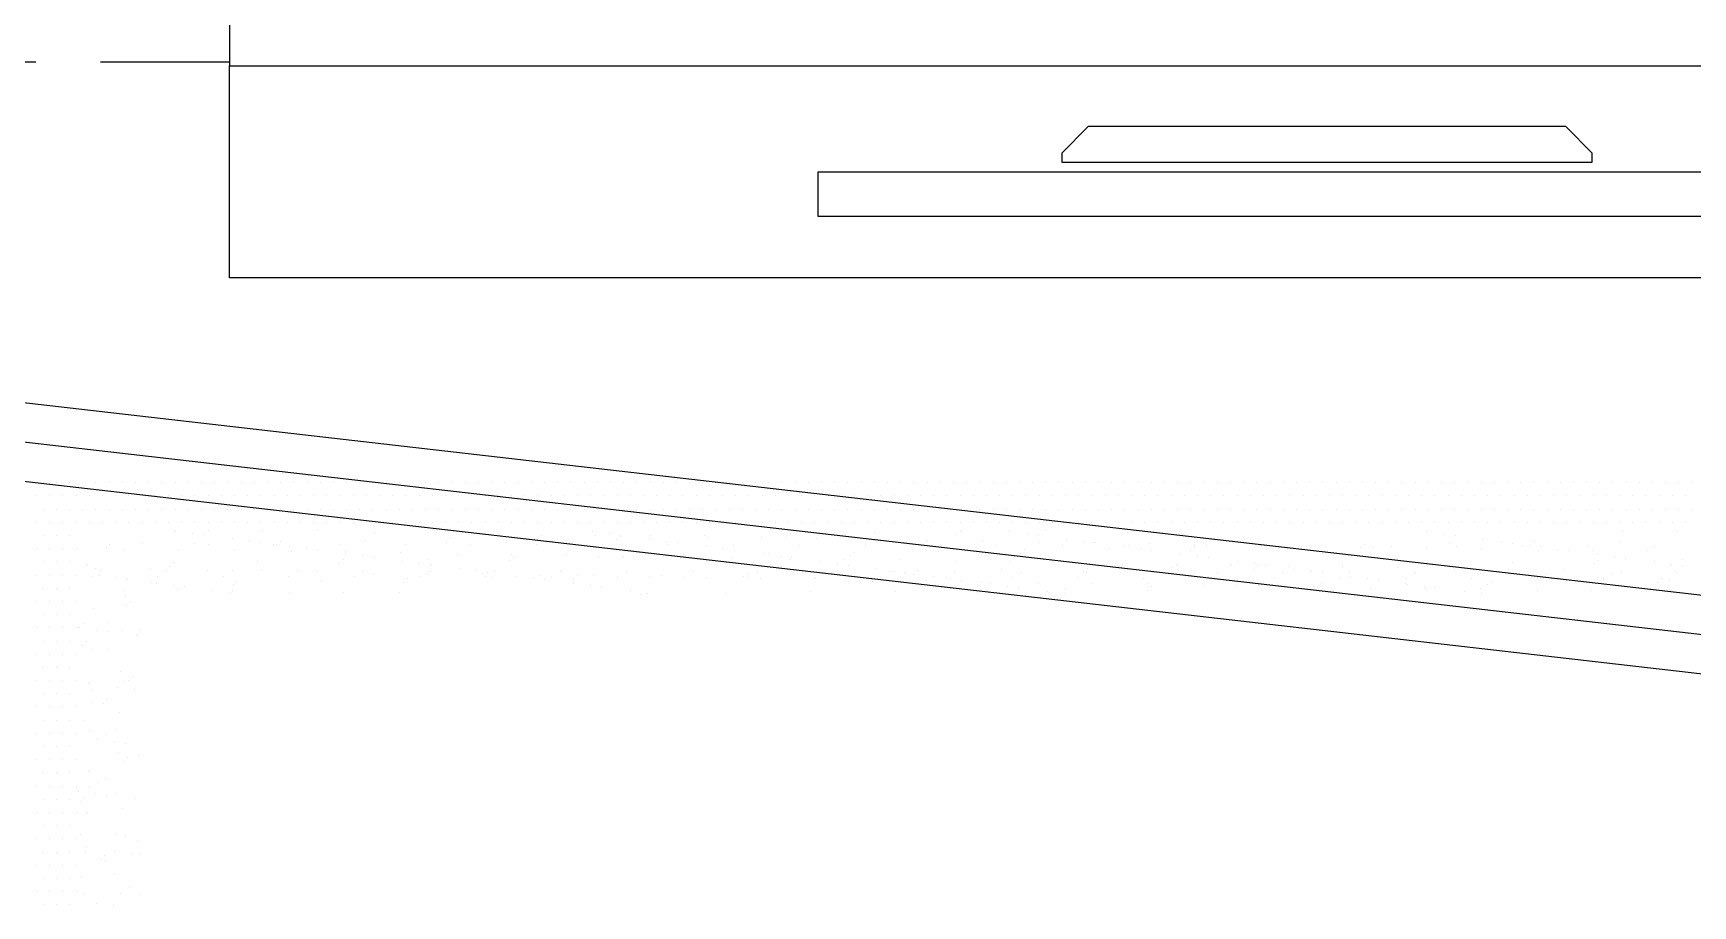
# Model space of a CAD drawing. Header units: millimetres. Extents: x 3923 to 4120, y 744 to 867.
# Drawn here: x 3975.811 to 3979.021, y 831.546 to 833.234 of the extents above; entities that cross this region are included whole.
import ezdxf

# ---------------------------------------------------------------- set-up
doc = ezdxf.new("R2010")
doc.units = ezdxf.units.MM
doc.linetypes.add('DASHDOT2', pattern=[0.5, 0.25, -0.125, 0, -0.125])
for name, color, linetype in [('-HIDRO', 8, 'Continuous'), ('TigreCad', 3, 'Continuous'), ('TUBULAÇÃO_ESGOTO', 5, 'Continuous')]:
    doc.layers.add(name, color=color, linetype=linetype)

# ---------------------------------------------------------------- blocks, each defined once
blk = doc.blocks.new('A$C7AFB675E')
at = {"color": 8}
for p, q in [((3.5162, 2.4029), (3.5162, 2.4029)), ((3.5477, 2.4029), (3.5477, 2.4029)), ((3.5162, 2.3872), (3.5162, 2.3872)), ((3.5319, 2.395), (3.5319, 2.395)), ((3.5319, 2.3793), (3.5319, 2.3793)), ((3.5477, 2.3872), (3.5477, 2.3872)), ((3.5634, 2.395), (3.5634, 2.395)), ((3.5634, 2.3793), (3.5634, 2.3793)), ((3.5738, 2.3841), (3.5738, 2.3841)), ((3.6079, 2.3915), (3.6079, 2.3915)), ((3.6134, 2.3782), (3.6134, 2.3782)), ((3.6151, 2.3913), (3.6151, 2.3913)), ((3.6223, 2.3825), (3.6223, 2.3825)), ((3.6244, 2.386), (3.6244, 2.386)), ((3.5162, 2.3714), (3.5162, 2.3714)), ((3.5319, 2.3635), (3.5319, 2.3635)), ((3.5477, 2.3714), (3.5477, 2.3714)), ((3.5634, 2.3635), (3.5634, 2.3635)), ((3.6309, 2.3664), (3.6309, 2.3664)), ((3.6312, 2.3754), (3.6312, 2.3754)), ((3.6351, 2.3618), (3.6351, 2.3618)), ((3.5162, 2.3557), (3.5162, 2.3557)), ((3.5162, 2.3399), (3.5162, 2.3399)), ((3.5319, 2.3478), (3.5319, 2.3478)), ((3.5477, 2.3557), (3.5477, 2.3557)), ((3.5477, 2.3399), (3.5477, 2.3399)), ((3.5634, 2.3478), (3.5634, 2.3478)), ((3.5925, 2.3575), (3.5925, 2.3575)), ((3.5974, 2.35), (3.5974, 2.35)), ((3.6107, 2.3577), (3.6107, 2.3577)), ((3.6459, 2.3484), (3.6459, 2.3484)), ((3.5162, 2.3242), (3.5162, 2.3242)), ((3.5319, 2.332), (3.5319, 2.332)), ((3.5477, 2.3242), (3.5477, 2.3242)), ((3.5634, 2.332), (3.5634, 2.332)), ((3.5741, 2.3196), (3.5741, 2.3196)), ((3.6062, 2.3235), (3.6062, 2.3235)), ((3.5162, 2.3084), (3.5162, 2.3084)), ((3.5319, 2.3163), (3.5319, 2.3163)), ((3.5319, 2.3005), (3.5319, 2.3005)), ((3.5477, 2.3084), (3.5477, 2.3084)), ((3.5634, 2.3163), (3.5634, 2.3163)), ((3.5634, 2.3005), (3.5634, 2.3005)), ((3.5858, 2.3158), (3.5858, 2.3158)), ((3.6044, 2.3104), (3.6044, 2.3104)), ((3.6226, 2.318), (3.6226, 2.318)), ((3.6243, 2.3076), (3.6243, 2.3076)), ((3.5162, 2.2927), (3.5162, 2.2927)), ((3.5319, 2.2848), (3.5319, 2.2848)), ((3.5477, 2.2927), (3.5477, 2.2927)), ((3.5634, 2.2848), (3.5634, 2.2848)), ((3.5923, 2.279), (3.5923, 2.279)), ((3.5965, 2.2841), (3.5965, 2.2841)), ((3.6017, 2.2899), (3.6017, 2.2899)), ((3.6087, 2.2907), (3.6087, 2.2907)), ((3.613, 2.286), (3.613, 2.286)), ((3.631, 2.2969), (3.631, 2.2969)), ((3.6451, 2.2825), (3.6451, 2.2825)), ((3.5162, 2.2769), (3.5162, 2.2769)), ((3.5162, 2.2612), (3.5162, 2.2612)), ((3.5319, 2.269), (3.5319, 2.269)), ((3.5477, 2.2769), (3.5477, 2.2769)), ((3.5477, 2.2612), (3.5477, 2.2612)), ((3.5634, 2.269), (3.5634, 2.269)), ((3.6331, 2.2641), (3.6331, 2.2641)), ((3.5162, 2.2454), (3.5162, 2.2454)), ((3.5319, 2.2533), (3.5319, 2.2533)), ((3.5477, 2.2454), (3.5477, 2.2454)), ((3.5634, 2.2533), (3.5634, 2.2533)), ((3.5955, 2.2426), (3.5955, 2.2426)), ((3.5972, 2.2557), (3.5972, 2.2557)), ((3.6202, 2.25), (3.6202, 2.25)), ((3.5162, 2.2297), (3.5162, 2.2297)), ((3.5319, 2.2375), (3.5319, 2.2375)), ((3.5319, 2.2218), (3.5319, 2.2218)), ((3.5477, 2.2297), (3.5477, 2.2297)), ((3.5634, 2.2375), (3.5634, 2.2375)), ((3.5634, 2.2218), (3.5634, 2.2218)), ((3.5928, 2.2221), (3.5928, 2.2221)), ((3.5968, 2.2196), (3.5968, 2.2196)), ((3.6241, 2.2291), (3.6241, 2.2291)), ((3.5162, 2.2139), (3.5162, 2.2139)), ((3.5319, 2.206), (3.5319, 2.206)), ((3.5477, 2.2139), (3.5477, 2.2139)), ((3.5634, 2.206), (3.5634, 2.206)), ((3.5866, 2.2149), (3.5866, 2.2149)), ((3.5909, 2.2103), (3.5909, 2.2103)), ((3.5922, 2.2005), (3.5922, 2.2005)), ((3.6309, 2.2185), (3.6309, 2.2185)), ((3.6454, 2.218), (3.6454, 2.218)), ((3.5162, 2.1982), (3.5162, 2.1982)), ((3.5162, 2.1824), (3.5162, 2.1824)), ((3.5319, 2.1903), (3.5319, 2.1903)), ((3.5477, 2.1982), (3.5477, 2.1982)), ((3.5477, 2.1824), (3.5477, 2.1824)), ((3.5634, 2.1903), (3.5634, 2.1903)), ((3.5883, 2.1879), (3.5883, 2.1879)), ((3.611, 2.1884), (3.611, 2.1884)), ((3.6193, 2.184), (3.6193, 2.184)), ((3.5162, 2.1667), (3.5162, 2.1667)), ((3.5319, 2.1745), (3.5319, 2.1745)), ((3.5477, 2.1667), (3.5477, 2.1667)), ((3.5634, 2.1745), (3.5634, 2.1745)), ((3.5866, 2.1747), (3.5866, 2.1747)), ((3.634, 2.1633), (3.634, 2.1633)), ((3.5162, 2.1509), (3.5162, 2.1509)), ((3.5319, 2.1588), (3.5319, 2.1588)), ((3.5319, 2.143), (3.5319, 2.143)), ((3.5477, 2.1509), (3.5477, 2.1509)), ((3.5634, 2.1588), (3.5634, 2.1588)), ((3.5634, 2.143), (3.5634, 2.143)), ((3.5839, 2.1542), (3.5839, 2.1542)), ((3.5944, 2.1515), (3.5944, 2.1515)), ((3.624, 2.1506), (3.624, 2.1506)), ((3.6308, 2.14), (3.6308, 2.14)), ((3.6382, 2.1586), (3.6382, 2.1586)), ((3.643, 2.1499), (3.643, 2.1499)), ((3.6488, 2.1515), (3.6488, 2.1515)), ((3.5162, 2.1352), (3.5162, 2.1352)), ((3.5319, 2.1273), (3.5319, 2.1273)), ((3.5477, 2.1352), (3.5477, 2.1352)), ((3.5634, 2.1273), (3.5634, 2.1273)), ((3.592, 2.1221), (3.592, 2.1221)), ((3.6461, 2.131), (3.6461, 2.131)), ((3.5162, 2.1194), (3.5162, 2.1194)), ((3.5162, 2.1037), (3.5162, 2.1037)), ((3.5319, 2.1115), (3.5319, 2.1115)), ((3.5477, 2.1194), (3.5477, 2.1194)), ((3.5477, 2.1037), (3.5477, 2.1037)), ((3.5634, 2.1115), (3.5634, 2.1115)), ((3.5776, 2.1069), (3.5776, 2.1069)), ((3.5794, 2.12), (3.5794, 2.12)), ((3.5889, 2.1126), (3.5889, 2.1126)), ((3.6196, 2.1196), (3.6196, 2.1196)), ((3.5162, 2.0879), (3.5162, 2.0879)), ((3.5319, 2.0958), (3.5319, 2.0958)), ((3.5477, 2.0879), (3.5477, 2.0879)), ((3.5634, 2.0958), (3.5634, 2.0958)), ((3.5749, 2.0864), (3.5749, 2.0864)), ((3.5936, 2.0856), (3.5936, 2.0856)), ((3.6118, 2.0875), (3.6118, 2.0875)), ((3.6161, 2.0829), (3.6161, 2.0829)), ((3.6398, 2.0837), (3.6398, 2.0837)), ((3.6416, 2.0968), (3.6416, 2.0968)), ((3.6421, 2.084), (3.6421, 2.084)), ((3.5162, 2.0722), (3.5162, 2.0722)), ((3.5319, 2.08), (3.5319, 2.08)), ((3.5319, 2.0643), (3.5319, 2.0643)), ((3.5477, 2.0722), (3.5477, 2.0722)), ((3.5634, 2.08), (3.5634, 2.08)), ((3.5634, 2.0643), (3.5634, 2.0643)), ((3.6238, 2.0721), (3.6238, 2.0721)), ((3.6306, 2.0615), (3.6306, 2.0615)), ((3.6362, 2.0609), (3.6362, 2.0609)), ((3.6371, 2.0632), (3.6371, 2.0632)), ((3.5162, 2.0564), (3.5162, 2.0564)), ((3.5319, 2.0485), (3.5319, 2.0485)), ((3.5477, 2.0564), (3.5477, 2.0564)), ((3.5634, 2.0485), (3.5634, 2.0485)), ((3.5919, 2.0436), (3.5919, 2.0436)), ((3.6172, 2.0515), (3.6172, 2.0515)), ((3.5162, 2.0407), (3.5162, 2.0407)), ((3.5162, 2.0249), (3.5162, 2.0249)), ((3.5319, 2.0328), (3.5319, 2.0328)), ((3.5477, 2.0407), (3.5477, 2.0407)), ((3.5477, 2.0249), (3.5477, 2.0249)), ((3.5634, 2.0328), (3.5634, 2.0328)), ((3.5939, 2.0211), (3.5939, 2.0211)), ((3.6326, 2.029), (3.6326, 2.029)), ((3.5162, 2.0092), (3.5162, 2.0092)), ((3.5319, 2.017), (3.5319, 2.017)), ((3.5319, 2.0013), (3.5319, 2.0013)), ((3.5477, 2.0092), (3.5477, 2.0092)), ((3.5634, 2.017), (3.5634, 2.017)), ((3.5634, 2.0013), (3.5634, 2.0013)), ((3.5897, 2.0118), (3.5897, 2.0118)), ((3.594, 2.0071), (3.594, 2.0071)), ((3.6309, 2.0158), (3.6309, 2.0158)), ((3.6424, 2.0195), (3.6424, 2.0195)), ((3.5162, 1.9934), (3.5162, 1.9934)), ((3.5319, 1.9855), (3.5319, 1.9855)), ((3.5477, 1.9934), (3.5477, 1.9934)), ((3.5634, 1.9855), (3.5634, 1.9855)), ((3.6141, 1.9852), (3.6141, 1.9852)), ((3.6163, 1.9855), (3.6163, 1.9855)), ((3.6237, 1.9937), (3.6237, 1.9937)), ((3.6282, 1.9953), (3.6282, 1.9953)), ((3.6305, 1.983), (3.6305, 1.983)), ((3.5162, 1.9777), (3.5162, 1.9777)), ((3.5162, 1.9619), (3.5162, 1.9619)), ((3.5319, 1.9698), (3.5319, 1.9698)), ((3.5477, 1.9777), (3.5477, 1.9777)), ((3.5477, 1.9619), (3.5477, 1.9619)), ((3.5634, 1.9698), (3.5634, 1.9698)), ((3.5917, 1.9651), (3.5917, 1.9651)), ((3.5162, 1.9462), (3.5162, 1.9462)), ((3.5319, 1.954), (3.5319, 1.954)), ((3.5477, 1.9462), (3.5477, 1.9462)), ((3.5634, 1.954), (3.5634, 1.954)), ((3.5914, 1.953), (3.5914, 1.953)), ((3.622, 1.948), (3.622, 1.948)), ((3.6237, 1.9611), (3.6237, 1.9611)), ((3.637, 1.9601), (3.637, 1.9601)), ((3.64, 1.9514), (3.64, 1.9514)), ((3.6413, 1.9555), (3.6413, 1.9555)), ((3.5162, 1.9304), (3.5162, 1.9304)), ((3.5319, 1.9383), (3.5319, 1.9383)), ((3.5319, 1.9225), (3.5319, 1.9225)), ((3.5477, 1.9304), (3.5477, 1.9304)), ((3.5634, 1.9383), (3.5634, 1.9383)), ((3.5634, 1.9225), (3.5634, 1.9225)), ((3.6193, 1.9275), (3.6193, 1.9275)), ((3.5162, 1.9147), (3.5162, 1.9147)), ((3.5319, 1.9068), (3.5319, 1.9068)), ((3.5477, 1.9147), (3.5477, 1.9147)), ((3.5634, 1.9068), (3.5634, 1.9068)), ((3.5919, 1.9094), (3.5919, 1.9094)), ((3.6166, 1.9211), (3.6166, 1.9211)), ((3.6236, 1.9152), (3.6236, 1.9152)), ((3.6303, 1.9045), (3.6303, 1.9045)), ((3.5162, 1.8989), (3.5162, 1.8989)), ((3.5162, 1.8832), (3.5162, 1.8832)), ((3.5319, 1.891), (3.5319, 1.891)), ((3.5477, 1.8989), (3.5477, 1.8989)), ((3.5477, 1.8832), (3.5477, 1.8832)), ((3.5634, 1.891), (3.5634, 1.891)), ((3.5906, 1.8871), (3.5906, 1.8871)), ((3.5916, 1.8866), (3.5916, 1.8866)), ((3.6148, 1.8933), (3.6148, 1.8933)), ((3.6149, 1.8844), (3.6149, 1.8844)), ((3.6391, 1.8855), (3.6391, 1.8855)), ((3.5162, 1.8674), (3.5162, 1.8674)), ((3.5319, 1.8753), (3.5319, 1.8753)), ((3.5477, 1.8674), (3.5477, 1.8674)), ((3.5634, 1.8753), (3.5634, 1.8753)), ((3.613, 1.8802), (3.613, 1.8802)), ((3.6192, 1.8797), (3.6192, 1.8797)), ((3.5162, 1.8517), (3.5162, 1.8517)), ((3.5319, 1.8595), (3.5319, 1.8595)), ((3.5319, 1.8438), (3.5319, 1.8438)), ((3.5477, 1.8517), (3.5477, 1.8517)), ((3.5634, 1.8595), (3.5634, 1.8595)), ((3.5634, 1.8438), (3.5634, 1.8438)), ((3.6103, 1.8597), (3.6103, 1.8597)), ((3.6142, 1.853), (3.6142, 1.853)), ((3.6393, 1.8578), (3.6393, 1.8578)), ((3.5162, 1.8359), (3.5162, 1.8359)), ((3.5319, 1.828), (3.5319, 1.828)), ((3.5477, 1.8359), (3.5477, 1.8359)), ((3.5634, 1.828), (3.5634, 1.828)), ((3.6058, 1.8255), (3.6058, 1.8255)), ((3.6234, 1.8367), (3.6234, 1.8367)), ((3.6302, 1.8261), (3.6302, 1.8261)), ((3.5162, 1.8202), (3.5162, 1.8202)), ((3.5162, 1.8044), (3.5162, 1.8044)), ((3.5319, 1.8123), (3.5319, 1.8123)), ((3.5477, 1.8202), (3.5477, 1.8202)), ((3.5477, 1.8044), (3.5477, 1.8044)), ((3.5634, 1.8123), (3.5634, 1.8123)), ((3.5909, 1.8226), (3.5909, 1.8226)), ((3.5915, 1.8082), (3.5915, 1.8082)), ((3.5928, 1.8086), (3.5928, 1.8086)), ((3.5971, 1.804), (3.5971, 1.804)), ((3.6041, 1.8123), (3.6041, 1.8123)), ((3.6394, 1.821), (3.6394, 1.821)), ((3.5162, 1.7887), (3.5162, 1.7887)), ((3.5319, 1.7965), (3.5319, 1.7965)), ((3.5477, 1.7887), (3.5477, 1.7887)), ((3.5634, 1.7965), (3.5634, 1.7965)), ((3.6014, 1.7919), (3.6014, 1.7919)), ((3.6134, 1.787), (3.6134, 1.787)), ((3.5162, 1.7729), (3.5162, 1.7729)), ((3.5319, 1.7808), (3.5319, 1.7808)), ((3.5319, 1.765), (3.5319, 1.765)), ((3.5477, 1.7729), (3.5477, 1.7729)), ((3.5634, 1.7808), (3.5634, 1.7808)), ((3.5634, 1.765), (3.5634, 1.765)), ((3.6172, 1.782), (3.6172, 1.782)), ((3.5162, 1.7572), (3.5162, 1.7572)), ((3.5319, 1.7493), (3.5319, 1.7493)), ((3.5477, 1.7572), (3.5477, 1.7572)), ((3.5634, 1.7493), (3.5634, 1.7493)), ((3.5884, 1.7545), (3.5884, 1.7545)), ((3.5952, 1.7445), (3.5952, 1.7445)), ((3.5969, 1.7576), (3.5969, 1.7576)), ((3.6233, 1.7582), (3.6233, 1.7582)), ((3.63, 1.7476), (3.63, 1.7476)), ((3.637, 1.753), (3.637, 1.753)), ((3.6401, 1.757), (3.6401, 1.757)), ((3.6444, 1.7523), (3.6444, 1.7523)), ((3.5162, 1.7414), (3.5162, 1.7414)), ((3.5162, 1.7257), (3.5162, 1.7257)), ((3.5319, 1.7335), (3.5319, 1.7335)), ((3.5477, 1.7414), (3.5477, 1.7414)), ((3.5477, 1.7257), (3.5477, 1.7257)), ((3.5634, 1.7335), (3.5634, 1.7335)), ((3.575, 1.7282), (3.575, 1.7282)), ((3.5913, 1.7297), (3.5913, 1.7297)), ((3.5925, 1.724), (3.5925, 1.724)), ((3.5162, 1.7099), (3.5162, 1.7099)), ((3.5319, 1.7178), (3.5319, 1.7178)), ((3.5477, 1.7099), (3.5477, 1.7099)), ((3.5634, 1.7178), (3.5634, 1.7178)), ((3.595, 1.7063), (3.595, 1.7063)), ((3.6137, 1.7226), (3.6137, 1.7226)), ((3.5162, 1.6942), (3.5162, 1.6942)), ((3.5319, 1.702), (3.5319, 1.702)), ((3.5319, 1.6863), (3.5319, 1.6863)), ((3.5477, 1.6942), (3.5477, 1.6942)), ((3.5634, 1.702), (3.5634, 1.702)), ((3.5634, 1.6863), (3.5634, 1.6863)), ((3.5876, 1.6886), (3.5876, 1.6886)), ((3.588, 1.6898), (3.588, 1.6898)), ((3.6361, 1.687), (3.6361, 1.687)), ((3.5162, 1.6784), (3.5162, 1.6784)), ((3.5319, 1.6705), (3.5319, 1.6705)), ((3.5477, 1.6784), (3.5477, 1.6784)), ((3.5634, 1.6705), (3.5634, 1.6705)), ((3.5862, 1.6767), (3.5862, 1.6767)), ((3.618, 1.6812), (3.618, 1.6812)), ((3.6223, 1.6766), (3.6223, 1.6766)), ((3.6231, 1.6797), (3.6231, 1.6797)), ((3.6299, 1.6691), (3.6299, 1.6691)), ((3.5162, 1.6627), (3.5162, 1.6627)), ((3.5162, 1.6469), (3.5162, 1.6469)), ((3.5319, 1.6548), (3.5319, 1.6548)), ((3.5477, 1.6627), (3.5477, 1.6627)), ((3.5477, 1.6469), (3.5477, 1.6469)), ((3.5634, 1.6548), (3.5634, 1.6548)), ((3.5836, 1.6562), (3.5836, 1.6562)), ((3.5912, 1.6512), (3.5912, 1.6512)), ((3.6112, 1.6545), (3.6112, 1.6545)), ((3.6424, 1.6546), (3.6424, 1.6546)), ((3.6484, 1.6534), (3.6484, 1.6534)), ((3.5162, 1.6312), (3.5162, 1.6312)), ((3.5319, 1.639), (3.5319, 1.639)), ((3.5477, 1.6312), (3.5477, 1.6312)), ((3.5634, 1.639), (3.5634, 1.639)), ((3.5729, 1.6305), (3.5729, 1.6305)), ((3.6457, 1.633), (3.6457, 1.633)), ((3.5162, 1.6154), (3.5162, 1.6154)), ((3.5319, 1.6233), (3.5319, 1.6233)), ((3.5319, 1.6075), (3.5319, 1.6075)), ((3.5477, 1.6154), (3.5477, 1.6154)), ((3.5634, 1.6233), (3.5634, 1.6233)), ((3.5634, 1.6075), (3.5634, 1.6075)), ((3.5773, 1.6088), (3.5773, 1.6088)), ((3.579, 1.622), (3.579, 1.622)), ((3.5879, 1.6241), (3.5879, 1.6241)), ((3.5959, 1.6054), (3.5959, 1.6054)), ((3.6365, 1.6225), (3.6365, 1.6225)), ((3.5162, 1.5997), (3.5162, 1.5997)), ((3.5319, 1.5918), (3.5319, 1.5918)), ((3.5477, 1.5997), (3.5477, 1.5997)), ((3.5634, 1.5918), (3.5634, 1.5918)), ((3.5746, 1.5884), (3.5746, 1.5884)), ((3.6002, 1.6008), (3.6002, 1.6008)), ((3.6104, 1.5885), (3.6104, 1.5885)), ((3.623, 1.6013), (3.623, 1.6013)), ((3.6298, 1.5906), (3.6298, 1.5906)), ((3.6395, 1.5856), (3.6395, 1.5856)), ((3.6412, 1.5987), (3.6412, 1.5987)), ((3.5162, 1.5839), (3.5162, 1.5839)), ((3.5162, 1.5682), (3.5162, 1.5682)), ((3.5319, 1.576), (3.5319, 1.576)), ((3.5477, 1.5839), (3.5477, 1.5839)), ((3.5477, 1.5682), (3.5477, 1.5682)), ((3.5634, 1.576), (3.5634, 1.576)), ((3.591, 1.5727), (3.591, 1.5727)), ((3.6203, 1.5789), (3.6203, 1.5789)), ((3.5162, 1.5524), (3.5162, 1.5524)), ((3.5319, 1.5603), (3.5319, 1.5603)), ((3.5477, 1.5524), (3.5477, 1.5524)), ((3.5634, 1.5603), (3.5634, 1.5603)), ((3.5854, 1.5561), (3.5854, 1.5561)), ((3.634, 1.5545), (3.634, 1.5545)), ((3.6368, 1.5651), (3.6368, 1.5651)), ((3.6432, 1.5538), (3.6432, 1.5538)), ((3.6475, 1.5491), (3.6475, 1.5491)), ((3.5162, 1.5367), (3.5162, 1.5367)), ((3.5319, 1.5445), (3.5319, 1.5445)), ((3.5319, 1.5288), (3.5319, 1.5288)), ((3.5477, 1.5367), (3.5477, 1.5367)), ((3.5634, 1.5445), (3.5634, 1.5445)), ((3.5634, 1.5288), (3.5634, 1.5288)), ((3.5738, 1.5297), (3.5738, 1.5297)), ((3.6323, 1.5309), (3.6323, 1.5309)), ((3.5162, 1.5209), (3.5162, 1.5209)), ((3.5319, 1.513), (3.5319, 1.513)), ((3.5477, 1.5209), (3.5477, 1.5209)), ((3.5634, 1.513), (3.5634, 1.513)), ((3.578, 1.525), (3.578, 1.525)), ((3.6107, 1.5241), (3.6107, 1.5241)), ((3.6229, 1.5228), (3.6229, 1.5228)), ((3.6296, 1.5122), (3.6296, 1.5122)), ((3.6306, 1.5178), (3.6306, 1.5178)), ((3.5162, 1.5052), (3.5162, 1.5052)), ((3.5162, 1.4894), (3.5162, 1.4894)), ((3.5319, 1.4973), (3.5319, 1.4973)), ((3.5477, 1.5052), (3.5477, 1.5052)), ((3.5477, 1.4894), (3.5477, 1.4894)), ((3.5634, 1.4973), (3.5634, 1.4973)), ((3.5846, 1.4901), (3.5846, 1.4901)), ((3.5909, 1.4943), (3.5909, 1.4943)), ((3.5981, 1.5031), (3.5981, 1.5031)), ((3.6279, 1.4973), (3.6279, 1.4973)), ((3.6332, 1.4885), (3.6332, 1.4885)), ((3.5162, 1.4737), (3.5162, 1.4737)), ((3.5319, 1.4815), (3.5319, 1.4815)), ((3.5477, 1.4737), (3.5477, 1.4737)), ((3.5634, 1.4815), (3.5634, 1.4815)), ((3.6211, 1.478), (3.6211, 1.478)), ((3.6254, 1.4734), (3.6254, 1.4734)), ((3.5162, 1.4579), (3.5162, 1.4579)), ((3.5319, 1.4658), (3.5319, 1.4658)), ((3.5319, 1.45), (3.5319, 1.45)), ((3.5477, 1.4579), (3.5477, 1.4579)), ((3.5634, 1.4658), (3.5634, 1.4658)), ((3.5634, 1.45), (3.5634, 1.45)), ((3.6082, 1.456), (3.6082, 1.456)), ((3.6216, 1.4499), (3.6216, 1.4499)), ((3.6234, 1.4631), (3.6234, 1.4631)), ((3.6455, 1.4515), (3.6455, 1.4515)), ((3.5162, 1.4422), (3.5162, 1.4422)), ((3.5319, 1.4343), (3.5319, 1.4343)), ((3.5477, 1.4422), (3.5477, 1.4422)), ((3.5634, 1.4343), (3.5634, 1.4343)), ((3.576, 1.4274), (3.576, 1.4274)), ((3.6189, 1.4295), (3.6189, 1.4295)), ((3.6227, 1.4443), (3.6227, 1.4443)), ((3.6295, 1.4337), (3.6295, 1.4337)), ((3.5162, 1.4264), (3.5162, 1.4264)), ((3.5162, 1.4107), (3.5162, 1.4107)), ((3.5319, 1.4185), (3.5319, 1.4185)), ((3.5477, 1.4264), (3.5477, 1.4264)), ((3.5477, 1.4107), (3.5477, 1.4107)), ((3.5634, 1.4185), (3.5634, 1.4185)), ((3.5849, 1.4256), (3.5849, 1.4256)), ((3.5907, 1.4158), (3.5907, 1.4158)), ((3.6335, 1.424), (3.6335, 1.424)), ((3.5162, 1.3949), (3.5162, 1.3949)), ((3.5319, 1.4028), (3.5319, 1.4028)), ((3.5319, 1.387), (3.5319, 1.387)), ((3.5477, 1.3949), (3.5477, 1.3949)), ((3.5634, 1.4028), (3.5634, 1.4028)), ((3.5634, 1.387), (3.5634, 1.387)), ((3.599, 1.4023), (3.599, 1.4023)), ((3.6033, 1.3976), (3.6033, 1.3976)), ((3.6074, 1.3901), (3.6074, 1.3901)), ((3.6144, 1.3952), (3.6144, 1.3952)), ((3.5162, 1.3792), (3.5162, 1.3792)), ((3.5319, 1.3713), (3.5319, 1.3713)), ((3.5477, 1.3792), (3.5477, 1.3792)), ((3.5634, 1.3713), (3.5634, 1.3713)), ((3.6127, 1.3821), (3.6127, 1.3821)), ((3.6233, 1.3757), (3.6233, 1.3757)), ((3.5162, 1.3634), (3.5162, 1.3634)), ((3.5162, 1.3477), (3.5162, 1.3477)), ((3.5319, 1.3555), (3.5319, 1.3555)), ((3.5477, 1.3634), (3.5477, 1.3634)), ((3.5477, 1.3477), (3.5477, 1.3477)), ((3.5634, 1.3555), (3.5634, 1.3555)), ((3.5825, 1.3576), (3.5825, 1.3576)), ((3.61, 1.3616), (3.61, 1.3616)), ((3.6226, 1.3658), (3.6226, 1.3658)), ((3.6293, 1.3552), (3.6293, 1.3552)), ((3.631, 1.356), (3.631, 1.356)), ((3.6463, 1.3506), (3.6463, 1.3506)), ((3.5162, 1.3319), (3.5162, 1.3319)), ((3.5319, 1.3398), (3.5319, 1.3398)), ((3.5477, 1.3319), (3.5477, 1.3319)), ((3.5634, 1.3398), (3.5634, 1.3398)), ((3.5906, 1.3373), (3.5906, 1.3373)), ((3.5162, 1.3162), (3.5162, 1.3162)), ((3.5319, 1.324), (3.5319, 1.324)), ((3.5319, 1.3083), (3.5319, 1.3083)), ((3.5477, 1.3162), (3.5477, 1.3162)), ((3.5634, 1.324), (3.5634, 1.324)), ((3.5634, 1.3083), (3.5634, 1.3083)), ((3.5769, 1.3265), (3.5769, 1.3265)), ((3.5811, 1.3219), (3.5811, 1.3219)), ((3.6038, 1.3143), (3.6038, 1.3143)), ((3.6055, 1.3274), (3.6055, 1.3274)), ((3.6077, 1.3256), (3.6077, 1.3256)), ((3.5162, 1.3004), (3.5162, 1.3004)), ((3.5319, 1.2925), (3.5319, 1.2925)), ((3.5477, 1.3004), (3.5477, 1.3004)), ((3.5634, 1.2925), (3.5634, 1.2925)), ((3.5816, 1.2916), (3.5816, 1.2916)), ((3.6011, 1.2938), (3.6011, 1.2938)), ((3.6012, 1.3), (3.6012, 1.3)), ((3.6302, 1.29), (3.6302, 1.29)), ((3.5162, 1.2847), (3.5162, 1.2847)), ((3.5162, 1.2689), (3.5162, 1.2689)), ((3.5319, 1.2768), (3.5319, 1.2768)), ((3.5477, 1.2847), (3.5477, 1.2847)), ((3.5477, 1.2689), (3.5477, 1.2689)), ((3.5634, 1.2768), (3.5634, 1.2768)), ((3.6224, 1.2874), (3.6224, 1.2874)), ((3.6242, 1.2749), (3.6242, 1.2749)), ((3.6285, 1.2702), (3.6285, 1.2702)), ((3.6292, 1.2767), (3.6292, 1.2767)), ((3.5162, 1.2532), (3.5162, 1.2532)), ((3.5319, 1.261), (3.5319, 1.261)), ((3.5477, 1.2532), (3.5477, 1.2532)), ((3.5634, 1.261), (3.5634, 1.261)), ((3.5905, 1.2588), (3.5905, 1.2588)), ((3.5966, 1.2596), (3.5966, 1.2596)), ((3.6052, 1.2575), (3.6052, 1.2575)), ((3.5162, 1.2374), (3.5162, 1.2374)), ((3.5319, 1.2453), (3.5319, 1.2453)), ((3.5319, 1.2295), (3.5319, 1.2295)), ((3.5477, 1.2374), (3.5477, 1.2374)), ((3.5634, 1.2453), (3.5634, 1.2453)), ((3.5634, 1.2295), (3.5634, 1.2295)), ((3.5949, 1.2464), (3.5949, 1.2464)), ((3.6486, 1.2483), (3.6486, 1.2483)), ((3.5162, 1.2217), (3.5162, 1.2217)), ((3.5319, 1.2138), (3.5319, 1.2138)), ((3.5477, 1.2217), (3.5477, 1.2217)), ((3.5634, 1.2138), (3.5634, 1.2138)), ((3.5791, 1.2242), (3.5791, 1.2242)), ((3.5819, 1.2271), (3.5819, 1.2271)), ((3.5922, 1.226), (3.5922, 1.226)), ((3.6223, 1.2089), (3.6223, 1.2089)), ((3.6305, 1.2256), (3.6305, 1.2256)), ((3.5162, 1.2059), (3.5162, 1.2059)), ((3.5162, 1.1902), (3.5162, 1.1902)), ((3.5319, 1.198), (3.5319, 1.198)), ((3.5477, 1.2059), (3.5477, 1.2059)), ((3.5477, 1.1902), (3.5477, 1.1902)), ((3.5634, 1.198), (3.5634, 1.198)), ((3.5877, 1.1917), (3.5877, 1.1917)), ((3.6021, 1.1991), (3.6021, 1.1991)), ((3.6044, 1.1916), (3.6044, 1.1916)), ((3.6064, 1.1945), (3.6064, 1.1945)), ((3.629, 1.1983), (3.629, 1.1983)), ((3.5162, 1.1744), (3.5162, 1.1744)), ((3.5319, 1.1823), (3.5319, 1.1823)), ((3.5477, 1.1744), (3.5477, 1.1744)), ((3.5634, 1.1823), (3.5634, 1.1823)), ((3.5859, 1.1786), (3.5859, 1.1786)), ((3.5903, 1.1804), (3.5903, 1.1804)), ((3.6264, 1.1726), (3.6264, 1.1726)), ((3.5162, 1.1587), (3.5162, 1.1587)), ((3.5319, 1.1665), (3.5319, 1.1665)), ((3.5319, 1.1508), (3.5319, 1.1508)), ((3.5477, 1.1587), (3.5477, 1.1587)), ((3.5634, 1.1665), (3.5634, 1.1665)), ((3.5634, 1.1508), (3.5634, 1.1508)), ((3.5795, 1.1591), (3.5795, 1.1591)), ((3.5832, 1.1581), (3.5832, 1.1581)), ((3.628, 1.1575), (3.628, 1.1575)), ((3.6481, 1.1554), (3.6481, 1.1554)), ((3.5162, 1.1429), (3.5162, 1.1429)), ((3.5319, 1.135), (3.5319, 1.135)), ((3.5477, 1.1429), (3.5477, 1.1429)), ((3.5634, 1.135), (3.5634, 1.135)), ((3.6221, 1.1304), (3.6221, 1.1304)), ((3.6454, 1.1349), (3.6454, 1.1349)), ((3.6494, 1.1475), (3.6494, 1.1475)), ((3.5162, 1.1272), (3.5162, 1.1272)), ((3.5162, 1.1114), (3.5162, 1.1114)), ((3.5319, 1.1193), (3.5319, 1.1193)), ((3.5477, 1.1272), (3.5477, 1.1272)), ((3.5477, 1.1114), (3.5477, 1.1114)), ((3.5634, 1.1193), (3.5634, 1.1193)), ((3.577, 1.1108), (3.577, 1.1108)), ((3.5787, 1.1239), (3.5787, 1.1239)), ((3.58, 1.1234), (3.58, 1.1234)), ((3.5842, 1.1187), (3.5842, 1.1187)), ((3.6047, 1.1271), (3.6047, 1.1271)), ((3.6289, 1.1198), (3.6289, 1.1198)), ((3.5162, 1.0957), (3.5162, 1.0957)), ((3.5319, 1.1035), (3.5319, 1.1035)), ((3.5477, 1.0957), (3.5477, 1.0957)), ((3.5634, 1.1035), (3.5634, 1.1035)), ((3.5743, 1.0903), (3.5743, 1.0903)), ((3.5786, 1.0931), (3.5786, 1.0931)), ((3.5902, 1.1019), (3.5902, 1.1019)), ((3.6043, 1.0968), (3.6043, 1.0968)), ((3.6272, 1.0915), (3.6272, 1.0915)), ((3.6409, 1.1007), (3.6409, 1.1007)), ((3.5162, 1.0799), (3.5162, 1.0799)), ((3.5319, 1.0878), (3.5319, 1.0878)), ((3.5319, 1.072), (3.5319, 1.072)), ((3.5477, 1.0799), (3.5477, 1.0799)), ((3.5634, 1.0878), (3.5634, 1.0878)), ((3.5634, 1.072), (3.5634, 1.072)), ((3.6273, 1.0717), (3.6273, 1.0717)), ((3.6392, 1.0875), (3.6392, 1.0875)), ((3.5162, 1.0642), (3.5162, 1.0642)), ((3.5319, 1.0563), (3.5319, 1.0563)), ((3.5477, 1.0642), (3.5477, 1.0642)), ((3.5634, 1.0563), (3.5634, 1.0563)), ((3.6023, 1.059), (3.6023, 1.059)), ((3.622, 1.0519), (3.622, 1.0519)), ((3.6316, 1.0671), (3.6316, 1.0671)), ((3.6365, 1.0671), (3.6365, 1.0671)), ((3.5162, 1.0484), (3.5162, 1.0484)), ((3.5162, 1.0327), (3.5162, 1.0327)), ((3.5319, 1.0405), (3.5319, 1.0405)), ((3.5477, 1.0484), (3.5477, 1.0484)), ((3.5477, 1.0327), (3.5477, 1.0327)), ((3.5634, 1.0405), (3.5634, 1.0405)), ((3.6288, 1.0413), (3.6288, 1.0413)), ((3.632, 1.0328), (3.632, 1.0328)), ((3.5162, 1.0169), (3.5162, 1.0169)), ((3.5319, 1.0248), (3.5319, 1.0248)), ((3.5477, 1.0169), (3.5477, 1.0169)), ((3.5634, 1.0248), (3.5634, 1.0248)), ((3.5789, 1.0287), (3.5789, 1.0287)), ((3.5822, 1.021), (3.5822, 1.021)), ((3.59, 1.0234), (3.59, 1.0234)), ((3.6275, 1.0271), (3.6275, 1.0271)), ((3.6303, 1.0197), (3.6303, 1.0197)), ((3.5162, 1.0012), (3.5162, 1.0012)), ((3.5319, 1.009), (3.5319, 1.009)), ((3.5319, 0.9933), (3.5319, 0.9933)), ((3.5477, 1.0012), (3.5477, 1.0012)), ((3.5634, 1.009), (3.5634, 1.009)), ((3.5634, 0.9933), (3.5634, 0.9933)), ((3.6014, 0.9931), (3.6014, 0.9931)), ((3.6052, 0.996), (3.6052, 0.996)), ((3.6094, 0.9913), (3.6094, 0.9913)), ((3.6276, 0.9992), (3.6276, 0.9992)), ((3.5162, 0.9854), (3.5162, 0.9854)), ((3.5319, 0.9775), (3.5319, 0.9775)), ((3.5477, 0.9854), (3.5477, 0.9854)), ((3.5634, 0.9775), (3.5634, 0.9775)), ((3.6219, 0.9735), (3.6219, 0.9735)), ((3.5162, 0.9697), (3.5162, 0.9697)), ((3.5162, 0.9539), (3.5162, 0.9539)), ((3.5319, 0.9618), (3.5319, 0.9618)), ((3.5477, 0.9697), (3.5477, 0.9697)), ((3.5477, 0.9539), (3.5477, 0.9539)), ((3.5634, 0.9618), (3.5634, 0.9618)), ((3.5765, 0.9606), (3.5765, 0.9606)), ((3.6213, 0.9519), (3.6213, 0.9519)), ((3.623, 0.965), (3.623, 0.965)), ((3.625, 0.959), (3.625, 0.959)), ((3.6286, 0.9628), (3.6286, 0.9628)), ((3.6295, 0.9694), (3.6295, 0.9694)), ((3.5162, 0.9382), (3.5162, 0.9382)), ((3.5319, 0.946), (3.5319, 0.946)), ((3.5477, 0.9382), (3.5477, 0.9382)), ((3.5634, 0.946), (3.5634, 0.946)), ((3.5899, 0.9449), (3.5899, 0.9449)), ((3.6186, 0.9314), (3.6186, 0.9314)), ((3.5162, 0.9224), (3.5162, 0.9224)), ((3.5319, 0.9303), (3.5319, 0.9303)), ((3.5319, 0.9145), (3.5319, 0.9145)), ((3.5477, 0.9224), (3.5477, 0.9224)), ((3.5634, 0.9303), (3.5634, 0.9303)), ((3.5634, 0.9145), (3.5634, 0.9145)), ((3.5831, 0.9202), (3.5831, 0.9202)), ((3.5873, 0.9156), (3.5873, 0.9156)), ((3.6017, 0.9286), (3.6017, 0.9286)), ((3.5162, 0.9067), (3.5162, 0.9067)), ((3.5319, 0.8988), (3.5319, 0.8988)), ((3.5477, 0.9067), (3.5477, 0.9067)), ((3.5634, 0.8988), (3.5634, 0.8988)), ((3.5756, 0.8946), (3.5756, 0.8946)), ((3.6074, 0.8936), (3.6074, 0.8936)), ((3.6141, 0.8972), (3.6141, 0.8972)), ((3.6217, 0.895), (3.6217, 0.895)), ((3.6242, 0.893), (3.6242, 0.893)), ((3.5162, 0.8909), (3.5162, 0.8909)), ((3.5162, 0.8752), (3.5162, 0.8752)), ((3.5319, 0.883), (3.5319, 0.883)), ((3.5477, 0.8909), (3.5477, 0.8909)), ((3.5477, 0.8752), (3.5477, 0.8752)), ((3.5634, 0.883), (3.5634, 0.883)), ((3.6124, 0.884), (3.6124, 0.884)), ((3.6285, 0.8844), (3.6285, 0.8844)), ((3.5162, 0.8594), (3.5162, 0.8594)), ((3.5319, 0.8673), (3.5319, 0.8673)), ((3.5477, 0.8594), (3.5477, 0.8594)), ((3.5634, 0.8673), (3.5634, 0.8673)), ((3.5897, 0.8665), (3.5897, 0.8665)), ((3.5993, 0.8605), (3.5993, 0.8605)), ((3.6097, 0.8636), (3.6097, 0.8636)), ((3.6304, 0.8686), (3.6304, 0.8686)), ((3.6347, 0.8639), (3.6347, 0.8639)), ((3.6478, 0.859), (3.6478, 0.859)), ((3.5162, 0.8437), (3.5162, 0.8437)), ((3.5319, 0.8515), (3.5319, 0.8515)), ((3.5319, 0.8358), (3.5319, 0.8358)), ((3.5477, 0.8437), (3.5477, 0.8437)), ((3.5634, 0.8515), (3.5634, 0.8515)), ((3.5634, 0.8358), (3.5634, 0.8358)), ((3.5162, 0.8279), (3.5162, 0.8279)), ((3.5319, 0.82), (3.5319, 0.82)), ((3.5477, 0.8279), (3.5477, 0.8279)), ((3.5634, 0.82), (3.5634, 0.82)), ((3.576, 0.8302), (3.576, 0.8302)), ((3.5853, 0.8179), (3.5853, 0.8179)), ((3.6035, 0.8162), (3.6035, 0.8162)), ((3.6052, 0.8293), (3.6052, 0.8293)), ((3.6216, 0.8165), (3.6216, 0.8165)), ((3.6245, 0.8286), (3.6245, 0.8286)), ((3.5162, 0.8122), (3.5162, 0.8122)), ((3.5162, 0.7964), (3.5162, 0.7964)), ((3.5319, 0.8043), (3.5319, 0.8043)), ((3.5477, 0.8122), (3.5477, 0.8122)), ((3.5477, 0.7964), (3.5477, 0.7964)), ((3.5634, 0.8043), (3.5634, 0.8043)), ((3.5984, 0.7946), (3.5984, 0.7946)), ((3.6008, 0.7957), (3.6008, 0.7957)), ((3.6083, 0.7928), (3.6083, 0.7928)), ((3.6283, 0.8059), (3.6283, 0.8059)), ((3.647, 0.793), (3.647, 0.793)), ((3.5162, 0.7807), (3.5162, 0.7807)), ((3.5319, 0.7885), (3.5319, 0.7885)), ((3.5319, 0.7728), (3.5319, 0.7728)), ((3.5477, 0.7807), (3.5477, 0.7807)), ((3.5634, 0.7885), (3.5634, 0.7885)), ((3.5634, 0.7728), (3.5634, 0.7728)), ((3.5896, 0.788), (3.5896, 0.788)), ((3.6125, 0.7882), (3.6125, 0.7882)), ((3.5162, 0.7649), (3.5162, 0.7649)), ((3.5319, 0.757), (3.5319, 0.757)), ((3.5477, 0.7649), (3.5477, 0.7649)), ((3.5634, 0.757), (3.5634, 0.757)), ((3.5735, 0.7621), (3.5735, 0.7621)), ((3.5963, 0.7615), (3.5963, 0.7615)), ((3.6221, 0.7605), (3.6221, 0.7605)), ((3.6326, 0.7662), (3.6326, 0.7662)), ((3.5162, 0.7492), (3.5162, 0.7492)), ((3.5162, 0.7334), (3.5162, 0.7334)), ((3.5319, 0.7413), (3.5319, 0.7413)), ((3.5477, 0.7492), (3.5477, 0.7492)), ((3.5477, 0.7334), (3.5477, 0.7334)), ((3.5634, 0.7413), (3.5634, 0.7413)), ((3.5945, 0.7484), (3.5945, 0.7484)), ((3.6214, 0.738), (3.6214, 0.738)), ((3.5162, 0.7177), (3.5162, 0.7177)), ((3.5319, 0.7255), (3.5319, 0.7255)), ((3.5477, 0.7177), (3.5477, 0.7177)), ((3.5634, 0.7255), (3.5634, 0.7255)), ((3.5862, 0.7171), (3.5862, 0.7171)), ((3.5918, 0.7279), (3.5918, 0.7279)), ((3.5987, 0.7301), (3.5987, 0.7301)), ((3.6282, 0.7274), (3.6282, 0.7274)), ((3.6473, 0.7285), (3.6473, 0.7285)), ((3.5162, 0.7019), (3.5162, 0.7019)), ((3.5319, 0.7098), (3.5319, 0.7098)), ((3.5319, 0.694), (3.5319, 0.694)), ((3.5477, 0.7019), (3.5477, 0.7019)), ((3.5634, 0.7098), (3.5634, 0.7098)), ((3.5634, 0.694), (3.5634, 0.694)), ((3.5727, 0.6961), (3.5727, 0.6961)), ((3.5873, 0.6937), (3.5873, 0.6937)), ((3.5895, 0.7095), (3.5895, 0.7095)), ((3.5904, 0.7124), (3.5904, 0.7124)), ((3.6212, 0.6945), (3.6212, 0.6945)), ((3.5162, 0.6862), (3.5162, 0.6862)), ((3.5319, 0.6783), (3.5319, 0.6783)), ((3.5477, 0.6862), (3.5477, 0.6862)), ((3.5634, 0.6783), (3.5634, 0.6783)), ((3.5856, 0.6805), (3.5856, 0.6805)), ((3.6105, 0.6905), (3.6105, 0.6905)), ((3.5162, 0.6704), (3.5162, 0.6704)), ((3.5162, 0.6547), (3.5162, 0.6547)), ((3.5319, 0.6625), (3.5319, 0.6625)), ((3.5477, 0.6704), (3.5477, 0.6704)), ((3.5477, 0.6547), (3.5477, 0.6547)), ((3.5634, 0.6625), (3.5634, 0.6625)), ((3.5829, 0.6601), (3.5829, 0.6601)), ((3.5963, 0.6621), (3.5963, 0.6621)), ((3.6213, 0.6596), (3.6213, 0.6596)), ((3.6335, 0.6654), (3.6335, 0.6654)), ((3.6378, 0.6608), (3.6378, 0.6608)), ((3.6448, 0.6605), (3.6448, 0.6605)), ((3.6478, 0.6573), (3.6478, 0.6573)), ((3.5162, 0.6389), (3.5162, 0.6389)), ((3.5319, 0.6468), (3.5319, 0.6468)), ((3.5477, 0.6389), (3.5477, 0.6389)), ((3.5634, 0.6468), (3.5634, 0.6468)), ((3.6281, 0.6489), (3.6281, 0.6489)), ((3.6451, 0.6368), (3.6451, 0.6368)), ((3.5162, 0.6232), (3.5162, 0.6232)), ((3.5319, 0.631), (3.5319, 0.631)), ((3.5319, 0.6153), (3.5319, 0.6153)), ((3.5477, 0.6232), (3.5477, 0.6232)), ((3.5634, 0.631), (3.5634, 0.631)), ((3.5634, 0.6153), (3.5634, 0.6153)), ((3.573, 0.6317), (3.573, 0.6317)), ((3.5784, 0.6258), (3.5784, 0.6258)), ((3.5884, 0.6147), (3.5884, 0.6147)), ((3.5893, 0.631), (3.5893, 0.631)), ((3.6215, 0.6301), (3.6215, 0.6301)), ((3.5162, 0.6074), (3.5162, 0.6074)), ((3.5319, 0.5995), (3.5319, 0.5995)), ((3.5477, 0.6074), (3.5477, 0.6074)), ((3.5634, 0.5995), (3.5634, 0.5995)), ((3.5767, 0.6127), (3.5767, 0.6127)), ((3.5955, 0.5961), (3.5955, 0.5961)), ((3.6406, 0.6026), (3.6406, 0.6026)), ((3.644, 0.5945), (3.644, 0.5945)), ((3.5162, 0.5917), (3.5162, 0.5917)), ((3.5162, 0.5759), (3.5162, 0.5759)), ((3.5319, 0.5838), (3.5319, 0.5838)), ((3.5477, 0.5917), (3.5477, 0.5917)), ((3.5477, 0.5759), (3.5477, 0.5759)), ((3.5634, 0.5838), (3.5634, 0.5838)), ((3.574, 0.5922), (3.574, 0.5922)), ((3.6114, 0.5896), (3.6114, 0.5896)), ((3.6156, 0.585), (3.6156, 0.585)), ((3.6211, 0.5811), (3.6211, 0.5811)), ((3.6389, 0.5895), (3.6389, 0.5895)), ((3.5162, 0.5602), (3.5162, 0.5602)), ((3.5319, 0.568), (3.5319, 0.568)), ((3.5477, 0.5602), (3.5477, 0.5602)), ((3.5634, 0.568), (3.5634, 0.568)), ((3.6191, 0.562), (3.6191, 0.562)), ((3.6279, 0.5704), (3.6279, 0.5704)), ((3.6357, 0.5631), (3.6357, 0.5631)), ((3.6362, 0.569), (3.6362, 0.569)), ((3.5162, 0.5444), (3.5162, 0.5444)), ((3.5319, 0.5523), (3.5319, 0.5523)), ((3.5319, 0.5365), (3.5319, 0.5365)), ((3.5477, 0.5444), (3.5477, 0.5444)), ((3.5634, 0.5523), (3.5634, 0.5523)), ((3.5634, 0.5365), (3.5634, 0.5365)), ((3.5892, 0.5525), (3.5892, 0.5525)), ((3.6587, 0.538), (3.6587, 0.538)), ((3.691, 0.5501), (3.691, 0.5501)), ((3.6983, 0.5458), (3.6983, 0.5458)), ((3.7473, 0.5404), (3.7473, 0.5404)), ((3.7525, 0.5355), (3.7525, 0.5355)), ((3.7632, 0.543), (3.7632, 0.543)), ((3.8417, 0.5496), (3.8417, 0.5496)), ((3.8938, 0.5439), (3.8938, 0.5439)), ((3.9436, 0.5472), (3.9436, 0.5472)), ((3.9587, 0.5411), (3.9587, 0.5411)), ((3.959, 0.5509), (3.959, 0.5509)), ((3.9999, 0.5374), (3.9999, 0.5374)), ((4.0075, 0.5493), (4.0075, 0.5493)), ((3.5162, 0.5287), (3.5162, 0.5287)), ((3.5319, 0.5208), (3.5319, 0.5208)), ((3.5477, 0.5287), (3.5477, 0.5287)), ((3.5634, 0.5208), (3.5634, 0.5208)), ((3.5958, 0.5316), (3.5958, 0.5316)), ((3.6299, 0.5216), (3.6299, 0.5216)), ((3.6317, 0.5348), (3.6317, 0.5348)), ((3.6443, 0.53), (3.6443, 0.53)), ((3.6523, 0.5322), (3.6523, 0.5322)), ((3.663, 0.5333), (3.663, 0.5333)), ((3.6929, 0.5285), (3.6929, 0.5285)), ((3.7414, 0.5269), (3.7414, 0.5269)), ((3.7541, 0.5297), (3.7541, 0.5297)), ((3.7605, 0.5225), (3.7605, 0.5225)), ((3.79, 0.5253), (3.79, 0.5253)), ((3.8104, 0.52), (3.8104, 0.52)), ((3.8254, 0.5198), (3.8254, 0.5198)), ((3.8271, 0.5329), (3.8271, 0.5329)), ((3.8385, 0.5237), (3.8385, 0.5237)), ((3.8449, 0.5346), (3.8449, 0.5346)), ((3.8492, 0.5299), (3.8492, 0.5299)), ((3.8871, 0.5221), (3.8871, 0.5221)), ((3.9048, 0.5293), (3.9048, 0.5293)), ((3.9357, 0.5205), (3.9357, 0.5205)), ((3.9387, 0.5321), (3.9387, 0.5321)), ((3.956, 0.5207), (3.956, 0.5207)), ((3.9842, 0.5189), (3.9842, 0.5189)), ((4.0067, 0.5268), (4.0067, 0.5268)), ((4.0209, 0.5179), (4.0209, 0.5179)), ((3.5162, 0.5129), (3.5162, 0.5129)), ((3.5162, 0.4972), (3.5162, 0.4972)), ((3.5319, 0.505), (3.5319, 0.505)), ((3.5477, 0.5129), (3.5477, 0.5129)), ((3.5477, 0.4972), (3.5477, 0.4972)), ((3.5634, 0.505), (3.5634, 0.505)), ((3.5893, 0.5139), (3.5893, 0.5139)), ((3.5935, 0.5092), (3.5935, 0.5092)), ((3.6182, 0.4961), (3.6182, 0.4961)), ((3.621, 0.5026), (3.621, 0.5026)), ((3.6272, 0.5012), (3.6272, 0.5012)), ((3.6831, 0.5114), (3.6831, 0.5114)), ((3.6921, 0.4984), (3.6921, 0.4984)), ((3.6938, 0.5115), (3.6938, 0.5115)), ((3.7154, 0.5118), (3.7154, 0.5118)), ((3.7755, 0.5104), (3.7755, 0.5104)), ((3.7797, 0.5058), (3.7797, 0.5058)), ((3.8172, 0.5094), (3.8172, 0.5094)), ((3.8227, 0.4993), (3.8227, 0.4993)), ((3.8693, 0.508), (3.8693, 0.508)), ((3.8736, 0.4997), (3.8736, 0.4997)), ((3.8876, 0.4965), (3.8876, 0.4965)), ((3.8893, 0.5097), (3.8893, 0.5097)), ((3.9617, 0.507), (3.9617, 0.507)), ((3.966, 0.5024), (3.966, 0.5024)), ((3.9679, 0.5089), (3.9679, 0.5089)), ((4.0182, 0.4974), (4.0182, 0.4974)), ((3.5162, 0.4814), (3.5162, 0.4814)), ((3.5319, 0.4893), (3.5319, 0.4893)), ((3.5477, 0.4814), (3.5477, 0.4814)), ((3.5634, 0.4893), (3.5634, 0.4893)), ((3.6136, 0.4873), (3.6136, 0.4873)), ((3.6278, 0.492), (3.6278, 0.492)), ((3.6668, 0.4945), (3.6668, 0.4945)), ((3.6841, 0.4822), (3.6841, 0.4822)), ((3.6894, 0.4779), (3.6894, 0.4779)), ((3.706, 0.4863), (3.706, 0.4863)), ((3.7103, 0.4817), (3.7103, 0.4817)), ((3.7153, 0.4929), (3.7153, 0.4929)), ((3.756, 0.4883), (3.756, 0.4883)), ((3.7639, 0.4913), (3.7639, 0.4913)), ((3.7785, 0.4915), (3.7785, 0.4915)), ((3.7998, 0.4839), (3.7998, 0.4839)), ((3.8125, 0.4897), (3.8125, 0.4897)), ((3.861, 0.4881), (3.861, 0.4881)), ((3.8803, 0.489), (3.8803, 0.489)), ((3.8849, 0.4761), (3.8849, 0.4761)), ((3.8923, 0.4829), (3.8923, 0.4829)), ((3.8965, 0.4783), (3.8965, 0.4783)), ((3.9096, 0.4865), (3.9096, 0.4865)), ((3.9367, 0.4793), (3.9367, 0.4793)), ((3.9515, 0.4864), (3.9515, 0.4864)), ((3.9581, 0.4849), (3.9581, 0.4849)), ((3.9861, 0.4804), (3.9861, 0.4804)), ((4.0067, 0.4834), (4.0067, 0.4834)), ((3.5162, 0.4657), (3.5162, 0.4657)), ((3.5319, 0.4735), (3.5319, 0.4735)), ((3.5319, 0.4578), (3.5319, 0.4578)), ((3.5477, 0.4657), (3.5477, 0.4657)), ((3.5634, 0.4735), (3.5634, 0.4735)), ((3.5634, 0.4578), (3.5634, 0.4578)), ((3.5792, 0.4657), (3.5792, 0.4657)), ((3.5949, 0.4735), (3.5949, 0.4735)), ((3.5949, 0.4578), (3.5949, 0.4578)), ((3.6107, 0.4657), (3.6107, 0.4657)), ((3.6264, 0.4735), (3.6264, 0.4735)), ((3.6264, 0.4578), (3.6264, 0.4578)), ((3.6422, 0.4657), (3.6422, 0.4657)), ((3.6579, 0.4735), (3.6579, 0.4735)), ((3.6579, 0.4578), (3.6579, 0.4578)), ((3.6737, 0.4657), (3.6737, 0.4657)), ((3.6894, 0.4735), (3.6894, 0.4735)), ((3.6894, 0.4578), (3.6894, 0.4578)), ((3.7052, 0.4657), (3.7052, 0.4657)), ((3.7209, 0.4735), (3.7209, 0.4735)), ((3.7209, 0.4578), (3.7209, 0.4578)), ((3.7367, 0.4657), (3.7367, 0.4657)), ((3.7524, 0.4735), (3.7524, 0.4735)), ((3.7524, 0.4578), (3.7524, 0.4578)), ((3.7682, 0.4657), (3.7682, 0.4657)), ((3.7839, 0.4735), (3.7839, 0.4735)), ((3.7839, 0.4578), (3.7839, 0.4578)), ((3.7997, 0.4657), (3.7997, 0.4657)), ((3.8154, 0.4735), (3.8154, 0.4735)), ((3.8154, 0.4578), (3.8154, 0.4578)), ((3.8312, 0.4657), (3.8312, 0.4657)), ((3.8469, 0.4735), (3.8469, 0.4735)), ((3.8469, 0.4578), (3.8469, 0.4578)), ((3.8627, 0.4657), (3.8627, 0.4657)), ((3.8784, 0.4735), (3.8784, 0.4735)), ((3.8784, 0.4578), (3.8784, 0.4578)), ((3.8942, 0.4657), (3.8942, 0.4657)), ((3.9099, 0.4735), (3.9099, 0.4735)), ((3.9099, 0.4578), (3.9099, 0.4578)), ((3.9257, 0.4657), (3.9257, 0.4657)), ((3.9414, 0.4735), (3.9414, 0.4735)), ((3.9414, 0.4578), (3.9414, 0.4578)), ((3.9572, 0.4657), (3.9572, 0.4657)), ((3.9729, 0.4735), (3.9729, 0.4735)), ((3.9729, 0.4578), (3.9729, 0.4578)), ((3.9887, 0.4657), (3.9887, 0.4657)), ((4.0044, 0.4735), (4.0044, 0.4735)), ((4.0044, 0.4578), (4.0044, 0.4578)), ((4.0202, 0.4657), (4.0202, 0.4657)), ((3.5162, 0.4499), (3.5162, 0.4499)), ((3.5319, 0.442), (3.5319, 0.442)), ((3.5477, 0.4499), (3.5477, 0.4499)), ((3.5634, 0.442), (3.5634, 0.442)), ((3.5792, 0.4499), (3.5792, 0.4499)), ((3.5949, 0.442), (3.5949, 0.442)), ((3.6107, 0.4499), (3.6107, 0.4499)), ((3.6264, 0.442), (3.6264, 0.442)), ((3.6422, 0.4499), (3.6422, 0.4499)), ((3.6579, 0.442), (3.6579, 0.442)), ((3.6737, 0.4499), (3.6737, 0.4499)), ((3.6894, 0.442), (3.6894, 0.442)), ((3.7052, 0.4499), (3.7052, 0.4499)), ((3.7209, 0.442), (3.7209, 0.442)), ((3.7367, 0.4499), (3.7367, 0.4499)), ((3.7524, 0.442), (3.7524, 0.442)), ((3.7682, 0.4499), (3.7682, 0.4499)), ((3.7839, 0.442), (3.7839, 0.442)), ((3.7997, 0.4499), (3.7997, 0.4499)), ((3.8154, 0.442), (3.8154, 0.442)), ((3.8312, 0.4499), (3.8312, 0.4499)), ((3.8469, 0.442), (3.8469, 0.442)), ((3.8627, 0.4499), (3.8627, 0.4499)), ((3.8784, 0.442), (3.8784, 0.442)), ((3.8942, 0.4499), (3.8942, 0.4499)), ((3.9099, 0.442), (3.9099, 0.442)), ((3.9257, 0.4499), (3.9257, 0.4499)), ((3.9414, 0.442), (3.9414, 0.442)), ((3.9572, 0.4499), (3.9572, 0.4499)), ((3.9729, 0.442), (3.9729, 0.442)), ((3.9887, 0.4499), (3.9887, 0.4499)), ((4.0044, 0.442), (4.0044, 0.442)), ((4.0202, 0.4499), (4.0202, 0.4499)), ((3.5162, 0.4342), (3.5162, 0.4342)), ((3.5319, 0.4263), (3.5319, 0.4263)), ((3.5477, 0.4342), (3.5477, 0.4342)), ((3.5634, 0.4263), (3.5634, 0.4263)), ((3.5792, 0.4342), (3.5792, 0.4342)), ((3.5949, 0.4263), (3.5949, 0.4263)), ((3.6107, 0.4342), (3.6107, 0.4342)), ((3.6264, 0.4263), (3.6264, 0.4263)), ((3.6422, 0.4342), (3.6422, 0.4342)), ((3.6579, 0.4263), (3.6579, 0.4263)), ((3.6737, 0.4342), (3.6737, 0.4342)), ((3.6894, 0.4263), (3.6894, 0.4263)), ((3.7052, 0.4342), (3.7052, 0.4342)), ((3.7209, 0.4263), (3.7209, 0.4263)), ((3.7367, 0.4342), (3.7367, 0.4342)), ((3.7524, 0.4263), (3.7524, 0.4263)), ((3.7682, 0.4342), (3.7682, 0.4342)), ((3.7839, 0.4263), (3.7839, 0.4263)), ((3.7997, 0.4342), (3.7997, 0.4342)), ((3.8154, 0.4263), (3.8154, 0.4263)), ((3.8312, 0.4342), (3.8312, 0.4342)), ((3.8469, 0.4263), (3.8469, 0.4263)), ((3.8627, 0.4342), (3.8627, 0.4342)), ((3.8784, 0.4263), (3.8784, 0.4263)), ((3.8942, 0.4342), (3.8942, 0.4342)), ((3.9099, 0.4263), (3.9099, 0.4263)), ((3.9257, 0.4342), (3.9257, 0.4342)), ((3.9414, 0.4263), (3.9414, 0.4263)), ((3.9572, 0.4342), (3.9572, 0.4342)), ((3.9729, 0.4263), (3.9729, 0.4263)), ((3.9887, 0.4342), (3.9887, 0.4342)), ((4.0044, 0.4263), (4.0044, 0.4263)), ((4.0202, 0.4342), (4.0202, 0.4342))]:
    blk.add_line(p, q, dxfattribs=at)

msp = doc.modelspace()

# ---------------------------------------------------------------- linework, layer by layer
at = {"layer": '-HIDRO', "linetype": 'Continuous'}
for p, q in [((3976.1908, 833.4912), (3976.1908, 833.1712)), ((3976.1908, 833.1712), (3981.1908, 833.1712))]:
    msp.add_line(p, q, dxfattribs=at)
at = {"layer": '-HIDRO', "linetype": 'DASHDOT2'}
msp.add_line((3976.1908, 833.1778), (3973.7908, 833.1778), dxfattribs=at)
at = {"layer": '-HIDRO'}
for points in [[(3976.1908, 833.1712), (3980.0446, 833.1712), (3980.0446, 832.7609), (3976.1908, 832.7609)], [(3978.8264, 832.9848), (3978.8264, 833.0019), (3978.7751, 833.0532), (3977.8517, 833.0532), (3977.8004, 833.0019), (3977.8004, 832.9848)], [(3979.6247, 832.8798), (3979.6247, 832.9653), (3977.3288, 832.9653), (3977.3288, 832.8798)]]:
    msp.add_lwpolyline(points, close=True, dxfattribs=at)
at = {"layer": 'TigreCad'}
for p, q in [((3971.5929, 833.0013), (3983.3448, 831.6523)), ((3971.5757, 832.8512), (3983.3448, 831.5003))]:
    msp.add_line(p, q, dxfattribs=at)
at = {"layer": 'TUBULAÇÃO_ESGOTO'}
msp.add_line((3971.3111, 832.9576), (3983.3448, 831.5763), dxfattribs=at)

# ---------------------------------------------------------------- block references
at = {"layer": '-HIDRO', "ltscale": 0.35, "xscale": 1.62, "yscale": 1.62, "zscale": 1.62, "rotation": 270}
msp.add_blockref('A$C7AFB675E', (3975.1269, 838.0603), dxfattribs=at)

doc.saveas('drawing.dxf')
